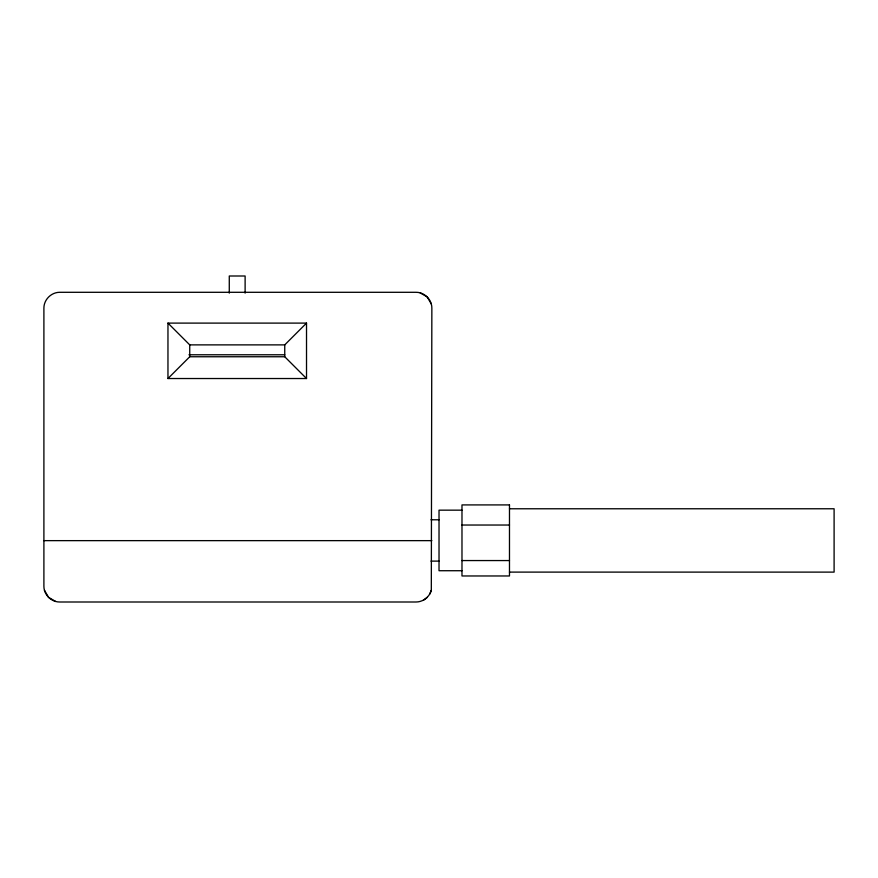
<?xml version="1.0" encoding="UTF-8"?>
<svg xmlns="http://www.w3.org/2000/svg" width="878" height="878" viewBox="0 0 878 878"><rect width="100%" height="100%" fill="white"/><g stroke="black" fill="none" stroke-linecap="round" stroke-linejoin="round"><path stroke-width="1.32" d="M431.317 590.268L431.855 308.134C431.965 299.661 424.491 292.187 416.018 292.297L59.737 292.297C51.264 292.242 43.845 299.65 43.9 308.134L43.9 586.164C43.79 594.636 51.264 602.11 59.737 602.001L416.018 602.001C423.042 602.012 429.485 597.007 431.317 590.268L429.737 594.088M167.961 378.528L189.736 356.753L284.746 356.753L306.521 378.528L306.521 323.104L167.961 323.104L167.961 378.528L306.521 378.528M167.961 323.104L189.736 344.878L284.746 344.878L306.521 323.104M423.942 599.883L427.224 597.369M188.957 354.778L284.746 354.778M509.481 508.779L834.1 508.768L834.1 572.116L509.481 572.105M461.982 510.162L439.022 510.162L439.022 570.722L461.982 570.722M430.966 519.776L439.022 519.776M461.982 525.033L509.481 525.033M43.9 540.639L431.855 540.639M461.982 560.559L509.481 560.559M430.966 561.108L439.022 561.108M420.123 292.835L427.224 296.929L431.317 304.029M55.632 601.463L48.542 597.369L44.438 590.268M284.746 344.878L284.746 356.753M245.116 293.153L245.116 275.999L229.279 275.999L229.279 293.153M189.736 344.878L189.736 356.753M509.481 504.916L461.982 504.916L461.982 575.968L509.481 575.968L509.481 504.916"/></g></svg>
